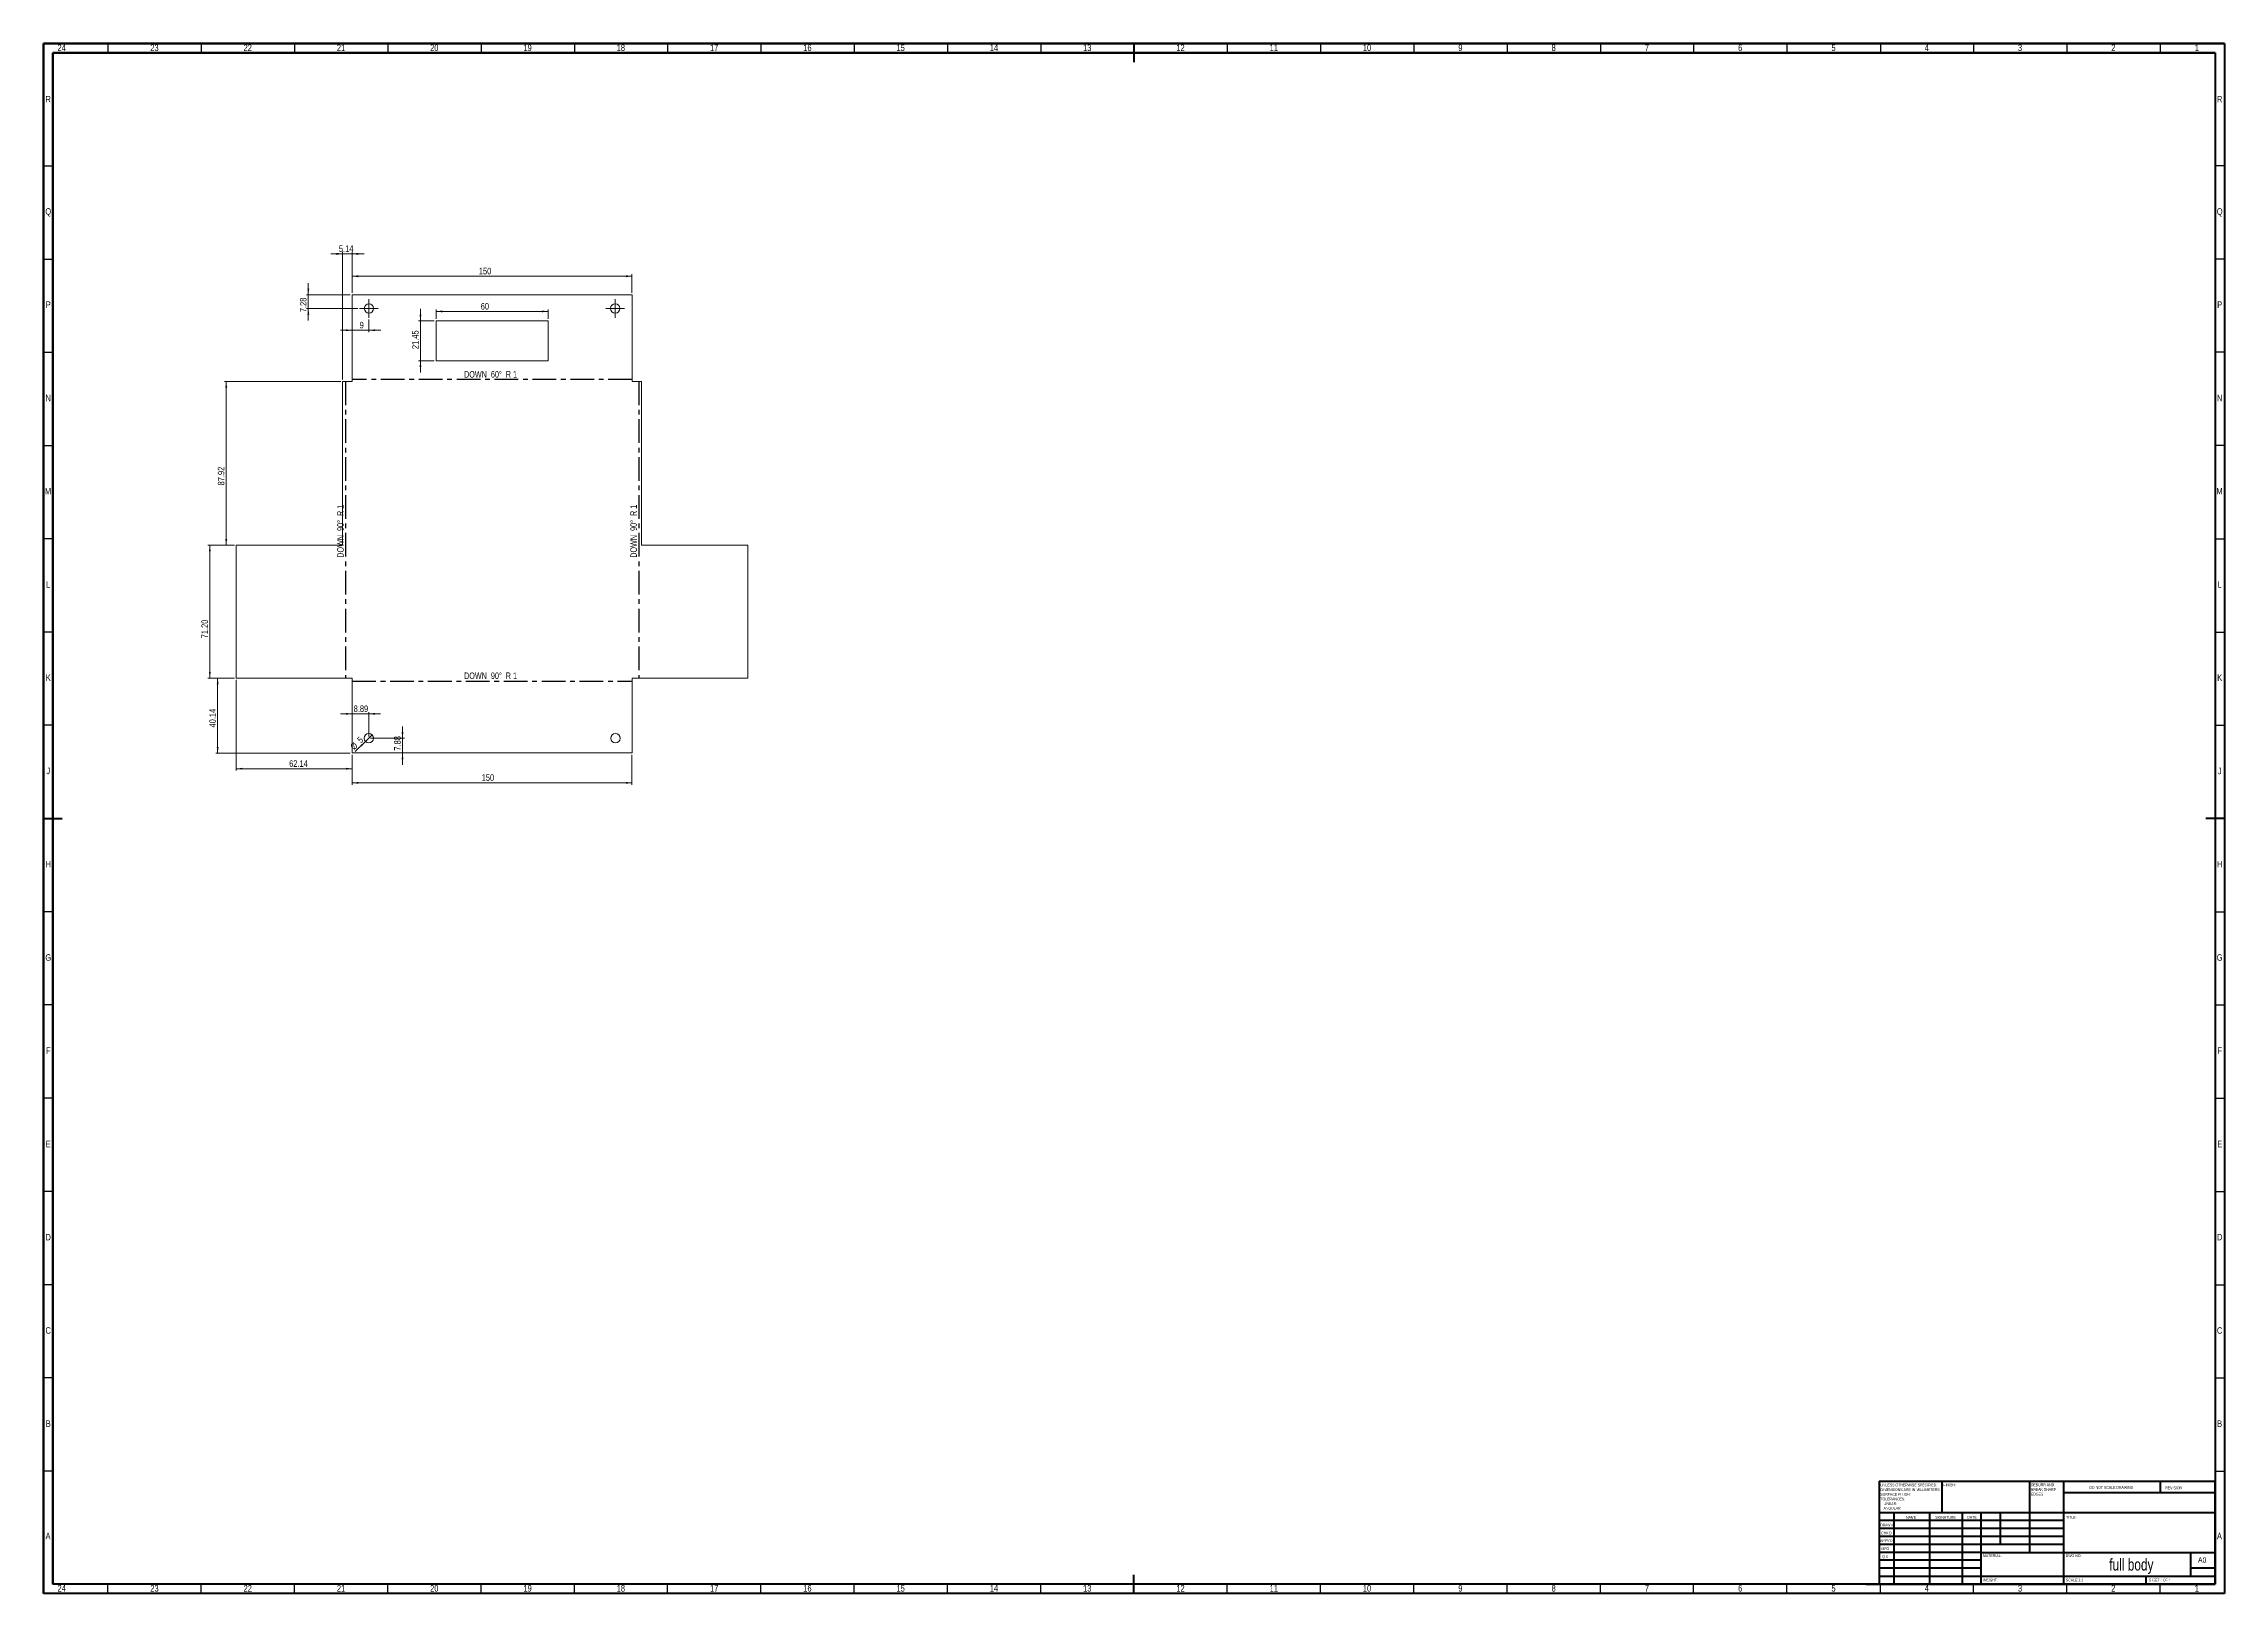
# Paper-space layout 'Sheet4' of a CAD drawing. Header units: millimetres. Extents: x 15 to 1184, y 5 to 836.
import ezdxf

# ---------------------------------------------------------------- set-up
doc = ezdxf.new("R2010")
doc.units = ezdxf.units.MM
doc.linetypes.add('CENTERX2', pattern=[20.32, 12.7, -2.54, 2.54, -2.54])
doc.styles.add('SLDTEXTSTYLE0', font='TXT', dxfattribs={"width": 0.75})
doc.styles.add('SLDTEXTSTYLE1', font='TXT', dxfattribs={"width": 0.686449})
doc.styles.add('SLDTEXTSTYLE2', font='TXT', dxfattribs={"width": 0.6875})
doc.styles.add('SLDTEXTSTYLE4', font='TXT', dxfattribs={"width": 0.660714})
doc.dimstyles.new('SLDDIMSTYLE1', dxfattribs={"dimtxt": 3.5, "dimasz": 3.302, "dimexe": 0, "dimexo": 0.0625, "dimgap": 0.875, "dimtad": 1, "dimrnd": 1e-09, "dimzin": 12, "dimdsep": 46, "dimtxsty": 'SLDTEXTSTYLE0', "dimsah": 1, "dimcen": 0.09, "dimadec": 0, "dimazin": 3, "dimtfac": 1, "dimtofl": 0, "dimtmove": 0, "dimatfit": 3, "dimfxl": 1, "dimfrac": 2, "dimtolj": 1, "dimtzin": 12, "dimarcsym": 0})
doc.dimstyles.new('SLDDIMSTYLE2', dxfattribs={"dimtxt": 3.5, "dimasz": 3.302, "dimexe": 0, "dimexo": 0.0625, "dimgap": 0.875, "dimtad": 1, "dimrnd": 1e-09, "dimzin": 12, "dimdsep": 46, "dimtxsty": 'SLDTEXTSTYLE0', "dimsah": 1, "dimcen": 0.09, "dimadec": 0, "dimazin": 3, "dimtfac": 1, "dimtmove": 0, "dimatfit": 0, "dimfxl": 1, "dimfrac": 2, "dimtolj": 1, "dimtzin": 12, "dimarcsym": 0})
doc.dimstyles.new('SLDDIMSTYLE3', dxfattribs={"dimtxt": 3.5, "dimasz": 3.302, "dimexe": 0, "dimexo": 0.0625, "dimgap": 0.875, "dimtad": 1, "dimrnd": 1e-09, "dimzin": 12, "dimdsep": 46, "dimtxsty": 'SLDTEXTSTYLE0', "dimblk1": 'NONE', "dimsah": 1, "dimcen": 0, "dimadec": 0, "dimazin": 3, "dimtfac": 1, "dimtmove": 0, "dimatfit": 3, "dimldrblk": 'NONE', "dimfxl": 1, "dimfrac": 2, "dimtolj": 1, "dimtzin": 12, "dimarcsym": 0})
doc.dimstyles.new('SLDDIMSTYLE5', dxfattribs={"dimtxt": 3.5, "dimasz": 3.302, "dimexe": 0, "dimexo": 0.0625, "dimgap": 0.875, "dimtad": 1, "dimrnd": 1e-09, "dimzin": 4, "dimdsep": 46, "dimtxsty": 'SLDTEXTSTYLE0', "dimsah": 1, "dimcen": 0.09, "dimadec": 0, "dimazin": 1, "dimtfac": 1, "dimtofl": 0, "dimtmove": 0, "dimatfit": 3, "dimfxl": 1, "dimfrac": 2, "dimtolj": 1, "dimtzin": 12, "dimarcsym": 0})

# ---------------------------------------------------------------- blocks, each defined once
blk = doc.blocks.new('SW_NOTE_6')
at = {"color": 0, "linetype": 'Continuous', "lineweight": 0, "char_height": 1.5, "attachment_point": 1, "style": 'SLDTEXTSTYLE0'}
for s, insert in [('UNLESS OTHERWISE SPECIFIED:', (0, 1.9)), ('TOLERANCES:', (0, -5.6)), ('DIMENSIONS ARE IN MILLIMETERS', (0, -0.6)), ('SURFACE FINISH:', (0, -3.1)), ('ANGULAR:', (1.7, -10.6)), ('LINEAR:', (1.7, -8.1))]:
    blk.add_mtext(s, dxfattribs=dict(at, insert=insert))
blk = doc.blocks.new('SW_NOTE_7')
at = {"color": 0, "linetype": 'Continuous', "lineweight": 0, "char_height": 1.5, "attachment_point": 1, "style": 'SLDTEXTSTYLE0'}
for s, insert in [('DEBURR AND', (0, 1.9)), ('BREAK SHARP', (0, -0.6)), ('EDGES', (0, -3.1))]:
    blk.add_mtext(s, dxfattribs=dict(at, insert=insert))
blk = doc.blocks.new('_D_38')
at = {"color": 7, "linetype": 'Continuous', "lineweight": 0}
for p, q in [((180.4, 454.6), (180.4, 438.6)), ((330.4, 454.6), (330.4, 438.6)), ((330.4, 439.6), (180.4, 439.6))]:
    blk.add_line(p, q, dxfattribs=at)
for points in [[(180.4, 439.6), (183.7, 439.1), (183.7, 440.1)], [(330.4, 439.6), (327.1, 440.1), (327.1, 439.1)]]:
    blk.add_solid(points, dxfattribs=at)
at = {"color": 7, "linetype": 'Continuous', "lineweight": 0, "insert": (249.8, 444.2), "char_height": 3.5, "attachment_point": 1, "style": 'SLDTEXTSTYLE0'}
blk.add_mtext('150', dxfattribs=at)
blk = doc.blocks.new('_D_39')
at = {"color": 7, "linetype": 'Continuous', "lineweight": 0}
for p, q in [((117.3, 495.8), (107.3, 495.8)), ((108.3, 455.6), (108.3, 495.8)), ((179.4, 455.6), (107.3, 455.6))]:
    blk.add_line(p, q, dxfattribs=at)
for points in [[(108.3, 495.8), (107.8, 492.5), (108.8, 492.5)], [(108.3, 455.6), (108.8, 458.9), (107.8, 458.9)]]:
    blk.add_solid(points, dxfattribs=at)
at = {"color": 7, "linetype": 'Continuous', "lineweight": 0, "insert": (103.8, 469.3), "char_height": 3.5, "attachment_point": 1, "rotation": 90, "style": 'SLDTEXTSTYLE0'}
blk.add_mtext('40.14', dxfattribs=at)
blk = doc.blocks.new('_D_40')
at = {"color": 7, "linetype": 'Continuous', "lineweight": 0}
for p, q in [((117.3, 567), (103.1, 567)), ((104.1, 495.8), (104.1, 567)), ((117.3, 495.8), (103.1, 495.8))]:
    blk.add_line(p, q, dxfattribs=at)
for points in [[(104.1, 567), (103.6, 563.7), (104.6, 563.7)], [(104.1, 495.8), (104.6, 499.1), (103.6, 499.1)]]:
    blk.add_solid(points, dxfattribs=at)
at = {"color": 7, "linetype": 'Continuous', "lineweight": 0, "insert": (99.6, 517.1), "char_height": 3.5, "attachment_point": 1, "rotation": 90, "style": 'SLDTEXTSTYLE0'}
blk.add_mtext('71.20', dxfattribs=at)
blk = doc.blocks.new('_D_41')
at = {"color": 7, "linetype": 'Continuous', "lineweight": 0}
for p, q in [((174.3, 654.9), (111.9, 654.9)), ((112.9, 654.9), (112.9, 567)), ((117.3, 567), (111.9, 567))]:
    blk.add_line(p, q, dxfattribs=at)
for points in [[(112.9, 654.9), (112.4, 651.6), (113.4, 651.6)], [(112.9, 567), (113.4, 570.3), (112.4, 570.3)]]:
    blk.add_solid(points, dxfattribs=at)
at = {"color": 7, "linetype": 'Continuous', "lineweight": 0, "insert": (108.4, 599.1), "char_height": 3.5, "attachment_point": 1, "rotation": 90, "style": 'SLDTEXTSTYLE0'}
blk.add_mtext('87.92', dxfattribs=at)
blk = doc.blocks.new('_D_42')
at = {"color": 7, "linetype": 'Continuous', "lineweight": 0}
for p, q in [((118.3, 494.8), (118.3, 446.2)), ((118.3, 447.2), (180.4, 447.2)), ((180.4, 454.6), (180.4, 446.2))]:
    blk.add_line(p, q, dxfattribs=at)
for points in [[(118.3, 447.2), (121.6, 446.7), (121.6, 447.7)], [(180.4, 447.2), (177.1, 447.7), (177.1, 446.7)]]:
    blk.add_solid(points, dxfattribs=at)
at = {"color": 7, "linetype": 'Continuous', "lineweight": 0, "insert": (146.6, 451.7), "char_height": 3.5, "attachment_point": 1, "style": 'SLDTEXTSTYLE0'}
blk.add_mtext('62.14', dxfattribs=at)
blk = doc.blocks.new('_D_43')
at = {"color": 7, "linetype": 'Continuous', "lineweight": 0}
for p, q in [((175.3, 723.3), (168.9, 723.3)), ((175.3, 655.9), (175.3, 724.3)), ((175.3, 723.3), (180.4, 723.3)), ((180.4, 702.3), (180.4, 724.3)), ((180.4, 723.3), (186.8, 723.3))]:
    blk.add_line(p, q, dxfattribs=at)
for points in [[(175.3, 723.3), (172, 723.8), (172, 722.7)], [(180.4, 723.3), (183.7, 722.7), (183.7, 723.8)]]:
    blk.add_solid(points, dxfattribs=at)
at = {"color": 7, "linetype": 'Continuous', "lineweight": 0, "insert": (173.3, 727.8), "char_height": 3.5, "attachment_point": 1, "style": 'SLDTEXTSTYLE0'}
blk.add_mtext('5.14', dxfattribs=at)
blk = doc.blocks.new('_D_44')
at = {"color": 7, "linetype": 'Continuous', "lineweight": 0}
for p, q in [((180.4, 702.3), (180.4, 712.3)), ((180.4, 711.3), (330.4, 711.3)), ((330.4, 702.3), (330.4, 712.3))]:
    blk.add_line(p, q, dxfattribs=at)
for points in [[(180.4, 711.3), (183.7, 710.7), (183.7, 711.8)], [(330.4, 711.3), (327.1, 711.8), (327.1, 710.7)]]:
    blk.add_solid(points, dxfattribs=at)
at = {"color": 7, "linetype": 'Continuous', "lineweight": 0, "insert": (248.3, 715.8), "char_height": 3.5, "attachment_point": 1, "style": 'SLDTEXTSTYLE0'}
blk.add_mtext('150', dxfattribs=at)
blk = doc.blocks.new('_D_45')
at = {"color": 7, "linetype": 'Continuous', "lineweight": 0}
for p, q in [((225.4, 688.4), (225.4, 693.4)), ((225.4, 692.4), (285.4, 692.4)), ((285.4, 688.4), (285.4, 693.4))]:
    blk.add_line(p, q, dxfattribs=at)
for points in [[(225.4, 692.4), (228.7, 691.9), (228.7, 692.9)], [(285.4, 692.4), (282.1, 692.9), (282.1, 691.9)]]:
    blk.add_solid(points, dxfattribs=at)
at = {"color": 7, "linetype": 'Continuous', "lineweight": 0, "insert": (249.3, 696.9), "char_height": 3.5, "attachment_point": 1, "style": 'SLDTEXTSTYLE0'}
blk.add_mtext('60', dxfattribs=at)
blk = doc.blocks.new('_D_46')
at = {"color": 7, "linetype": 'Continuous', "lineweight": 0}
for p, q in [((217, 687.4), (217, 693.8)), ((224.4, 687.4), (216, 687.4)), ((217, 687.4), (217, 665.9)), ((224.4, 665.9), (216, 665.9)), ((217, 665.9), (217, 659.6))]:
    blk.add_line(p, q, dxfattribs=at)
for points in [[(217, 687.4), (217.5, 690.7), (216.5, 690.7)], [(217, 665.9), (216.5, 662.6), (217.5, 662.6)]]:
    blk.add_solid(points, dxfattribs=at)
at = {"color": 7, "linetype": 'Continuous', "lineweight": 0, "insert": (212.5, 672.2), "char_height": 3.5, "attachment_point": 1, "rotation": 90, "style": 'SLDTEXTSTYLE0'}
blk.add_mtext('21.45', dxfattribs=at)
blk = doc.blocks.new('_D_47')
at = {"color": 7, "linetype": 'Continuous', "lineweight": 0}
for p, q in [((156.9, 701.3), (156.9, 707.6)), ((179.4, 701.3), (155.9, 701.3)), ((183.4, 694), (155.9, 694)), ((156.9, 694), (156.9, 701.3)), ((156.9, 694), (156.9, 687.6))]:
    blk.add_line(p, q, dxfattribs=at)
for points in [[(156.9, 701.3), (157.4, 704.6), (156.4, 704.6)], [(156.9, 694), (156.4, 690.7), (157.4, 690.7)]]:
    blk.add_solid(points, dxfattribs=at)
at = {"color": 7, "linetype": 'Continuous', "lineweight": 0, "insert": (152.4, 692), "char_height": 3.5, "attachment_point": 1, "rotation": 90, "style": 'SLDTEXTSTYLE0'}
blk.add_mtext('7.28', dxfattribs=at)
blk = doc.blocks.new('_D_48')
at = {"color": 7, "linetype": 'Continuous', "lineweight": 0}
for p, q in [((180.4, 682.3), (174.1, 682.3)), ((180.4, 682.3), (189.4, 682.3)), ((189.4, 688), (189.4, 681.3)), ((189.4, 682.3), (195.8, 682.3))]:
    blk.add_line(p, q, dxfattribs=at)
for points in [[(180.4, 682.3), (177.1, 682.8), (177.1, 681.8)], [(189.4, 682.3), (192.7, 681.8), (192.7, 682.8)]]:
    blk.add_solid(points, dxfattribs=at)
at = {"color": 7, "linetype": 'Continuous', "lineweight": 0, "insert": (184.4, 686.8), "char_height": 3.5, "attachment_point": 1, "style": 'SLDTEXTSTYLE0'}
blk.add_mtext('9', dxfattribs=at)
blk = doc.blocks.new('_D_49')
at = {"color": 7, "linetype": 'Continuous', "lineweight": 0}
for q in [(182, 456.4), (191.1, 465.3)]:
    blk.add_line((187.5, 461.8), q, dxfattribs=at)
blk.add_solid([(187.5, 461.8), (184.8, 459.8), (185.5, 459.1)], dxfattribs=at)
at = {"color": 7, "linetype": 'Continuous', "lineweight": 0, "char_height": 3.5, "attachment_point": 1, "rotation": 44.4263, "style": 'SLDTEXTSTYLE0'}
for s, insert in [('%%c', (179, 459.5)), ('5', (182.7, 463.2))]:
    blk.add_mtext(s, dxfattribs=dict(at, insert=insert))
blk = doc.blocks.new('_NONE')
blk = doc.blocks.new('_D_50')
at = {"color": 7, "linetype": 'Continuous', "lineweight": 0}
for p, q in [((180.4, 476.6), (174.1, 476.6)), ((189.3, 476.6), (180.4, 476.6)), ((189.3, 464.5), (189.3, 477.6)), ((189.3, 476.6), (195.6, 476.6))]:
    blk.add_line(p, q, dxfattribs=at)
for points in [[(180.4, 476.6), (177.1, 477.1), (177.1, 476.1)], [(189.3, 476.6), (192.6, 476.1), (192.6, 477.1)]]:
    blk.add_solid(points, dxfattribs=at)
at = {"color": 7, "linetype": 'Continuous', "lineweight": 0, "insert": (181.2, 481.1), "char_height": 3.5, "attachment_point": 1, "style": 'SLDTEXTSTYLE0'}
blk.add_mtext('8.89', dxfattribs=at)
blk = doc.blocks.new('_D_51')
at = {"color": 7, "linetype": 'Continuous', "lineweight": 0}
for p, q in [((207.4, 463.5), (207.4, 469.9)), ((190.3, 463.5), (208.4, 463.5)), ((207.4, 463.5), (207.4, 455.6)), ((207.4, 455.6), (207.4, 449.3))]:
    blk.add_line(p, q, dxfattribs=at)
for points in [[(207.4, 463.5), (207.9, 466.8), (206.9, 466.8)], [(207.4, 455.6), (206.9, 452.3), (207.9, 452.3)]]:
    blk.add_solid(points, dxfattribs=at)
at = {"color": 7, "linetype": 'Continuous', "lineweight": 0, "insert": (202.9, 456.9), "char_height": 3.5, "attachment_point": 1, "rotation": 90, "style": 'SLDTEXTSTYLE0'}
blk.add_mtext('7.88', dxfattribs=at)
blk = doc.blocks.new('SW_CENTERMARKSYMBOL_5')
at = {"color": 0, "linetype": 'Continuous', "lineweight": 0}
for p, q in [((-2.5, 0), (-5, 0)), ((0, 0), (-2.5, 0)), ((0, 2.5), (0, 5)), ((0, 0), (0, 2.5)), ((0, 0), (0, -2.5)), ((0, 0), (2.5, 0)), ((2.5, 0), (5, 0)), ((0, -2.5), (0, -5))]:
    blk.add_line(p, q, dxfattribs=at)
blk = doc.blocks.new('SW_CENTERMARKSYMBOL_6')
at = {"color": 0, "linetype": 'Continuous', "lineweight": 0}
for p, q in [((-2.5, 0), (-5, 0)), ((0, 0), (-2.5, 0)), ((0, 2.5), (0, 5)), ((0, 0), (0, 2.5)), ((0, 0), (0, -2.5)), ((0, 0), (2.5, 0)), ((2.5, 0), (5, 0)), ((0, -2.5), (0, -5))]:
    blk.add_line(p, q, dxfattribs=at)

psp = doc.layouts.new('Sheet4')

# ---------------------------------------------------------------- linework, layer by layer
at = {"color": 7, "linetype": 'Continuous', "lineweight": 60}
for p, q in [((15, 836), (1184, 836)), ((15, 5), (15, 836)), ((15, 836), (15, 5)), ((1184, 836), (15, 836)), ((20, 831), (1179, 831)), ((20, 10), (20, 831)), ((20, 831), (20, 10)), ((1179, 831), (20, 831)), ((599.5, 836), (599.5, 826)), ((599.5, 836), (599.5, 826)), ((1179, 831), (1179, 10)), ((1184, 836), (1184, 5)), ((15, 420.5), (25, 420.5)), ((15, 420.5), (25, 420.5)), ((1184, 420.5), (1174, 420.5)), ((1179, 10), (1179, 65.25)), ((1179, 65.25), (1179, 10)), ((599.5, 5), (599.5, 15)), ((1184, 5), (15, 5)), ((1179, 10), (20, 10)), ((991.8, 10), (1179, 10))]:
    psp.add_line(p, q, dxfattribs=at)
at = {"color": 7, "linetype": 'Continuous', "lineweight": 30}
for p, q in [((49.5, 836), (49.5, 831)), ((99.5, 836), (99.5, 831)), ((149.5, 836), (149.5, 831)), ((199.5, 836), (199.5, 831)), ((249.5, 836), (249.5, 831)), ((299.5, 836), (299.5, 831)), ((349.5, 836), (349.5, 831)), ((399.5, 836), (399.5, 831)), ((449.5, 836), (449.5, 831)), ((499.5, 836), (499.5, 831)), ((549.5, 836), (549.5, 831)), ((649.5, 836), (649.5, 831)), ((699.5, 836), (699.5, 831)), ((749.5, 836), (749.5, 831)), ((799.5, 836), (799.5, 831)), ((849.5, 836), (849.5, 831)), ((899.5, 836), (899.5, 831)), ((949.5, 836), (949.5, 831)), ((999.6, 836), (999.6, 831)), ((1049.5, 836), (1049.5, 831)), ((1099.5, 836), (1099.5, 831)), ((1149.5, 836), (1149.5, 831)), ((15, 770.5), (20, 770.5)), ((1184, 770.5), (1179, 770.5)), ((15, 720.5), (20, 720.5)), ((1184, 720.5), (1179, 720.5)), ((15, 670.5), (20, 670.5)), ((1184, 670.5), (1179, 670.5)), ((15, 620.5), (20, 620.5)), ((1184, 620.5), (1179, 620.5)), ((20, 570.5), (15, 570.5)), ((1179, 570.5), (1184, 570.5)), ((20, 520.5), (15, 520.5)), ((1179, 520.5), (1184, 520.5)), ((20, 470.5), (15, 470.5)), ((1179, 470.5), (1184, 470.5)), ((20, 370.5), (15, 370.5)), ((1179, 370.5), (1184, 370.5)), ((20, 320.5), (15, 320.5)), ((1179, 320.5), (1184, 320.5)), ((20, 270.5), (15, 270.5)), ((1179, 270.5), (1184, 270.5)), ((20, 220.5), (15, 220.5)), ((1179, 220.5), (1184, 220.5)), ((20, 170.5), (15, 170.5)), ((1179, 170.5), (1184, 170.5)), ((20, 120.5), (15, 120.5)), ((1179, 120.5), (1184, 120.5)), ((20, 70.5), (15, 70.5)), ((1179, 70.5), (1184, 70.5)), ((49.5, 5), (49.5, 10)), ((99.5, 5), (99.5, 10)), ((149.5, 5), (149.5, 10)), ((199.5, 5), (199.5, 10)), ((249.5, 5), (249.5, 10)), ((299.5, 5), (299.5, 10)), ((349.5, 5), (349.5, 10)), ((399.5, 5), (399.5, 10)), ((449.5, 5), (449.5, 10)), ((499.5, 5), (499.5, 10)), ((549.5, 5), (549.5, 10)), ((649.5, 5), (649.5, 10)), ((699.5, 5), (699.5, 10)), ((749.5, 5), (749.5, 10)), ((799.5, 5), (799.5, 10)), ((849.5, 5), (849.5, 10)), ((899.5, 5), (899.5, 10)), ((949.5, 5), (949.5, 10)), ((999.6, 5), (999.6, 10)), ((1049.5, 5), (1049.5, 10)), ((1099.5, 5), (1099.5, 10)), ((1149.5, 5), (1149.5, 10))]:
    psp.add_line(p, q, dxfattribs=at)
at = {"color": 7, "linetype": 'Continuous', "lineweight": 15}
for p, q in [((180.407, 654.895), (180.407, 701.257)), ((180.407, 701.257), (330.407, 701.257)), ((330.407, 701.257), (330.407, 654.895)), ((225.407, 687.401), (225.407, 665.946)), ((225.407, 687.401), (285.407, 687.401)), ((285.407, 687.401), (285.407, 665.946)), ((175.265, 654.895), (175.265, 566.977)), ((175.265, 654.895), (180.407, 654.895)), ((225.407, 665.946), (285.407, 665.946)), ((335.548, 654.895), (330.407, 654.895)), ((335.548, 654.895), (335.548, 566.977)), ((118.265, 495.782), (118.265, 566.977)), ((175.265, 566.977), (118.265, 566.977)), ((335.548, 566.977), (392.548, 566.977)), ((392.548, 566.977), (392.548, 495.782)), ((118.265, 495.782), (180.407, 495.782)), ((180.407, 455.64), (180.407, 495.782)), ((392.548, 495.782), (330.407, 495.782)), ((330.407, 495.782), (330.407, 455.64)), ((330.407, 455.64), (180.407, 455.64))]:
    psp.add_line(p, q, dxfattribs=at)
at = {"color": 7, "linetype": 'CENTERX2'}
for p, q in [((176.836, 654.895), (176.836, 495.782)), ((330.407, 655.942), (180.407, 655.942)), ((333.977, 654.895), (333.977, 495.782)), ((180.407, 494.211), (330.407, 494.211))]:
    psp.add_line(p, q, dxfattribs=at)
at = {"color": 7, "linetype": 'Continuous', "lineweight": 40}
for p, q in [((999, 65.25), (1179, 65.25)), ((999, 65.25), (999, 10)), ((1032.8, 48.25), (1032.8, 65.25)), ((1079.6, 65.25), (1079.6, 27)), ((1097.8, 65.25), (1097.8, 10)), ((1179, 58.875), (1097.8, 58.875)), ((1149.8, 58.875), (1149.8, 65.25)), ((1179, 48.25), (999, 48.25)), ((1006.8, 48.25), (1006.8, 10)), ((1025.991, 48.25), (1025.991, 10)), ((1043.399, 48.25), (1043.399, 10)), ((1053.6, 10), (1053.6, 48.25)), ((1064, 31.25), (1064, 48.25)), ((1097.8, 44), (999, 44)), ((1097.8, 39.75), (999, 39.75)), ((1097.8, 35.5), (999, 35.5)), ((1097.8, 31.25), (999, 31.25)), ((1053.6, 27), (999, 27)), ((1053.6, 27), (1179, 27)), ((1166, 14.25), (1166, 27)), ((1053.6, 22.75), (999, 22.75)), ((1053.6, 18.5), (999, 18.5)), ((999, 14.25), (1179, 14.25)), ((1142, 10), (1142, 14.25)), ((1179, 18.5), (1166, 18.5))]:
    psp.add_line(p, q, dxfattribs=at)
at = {"color": 7, "linetype": 'Continuous', "lineweight": 15}
for centre in [(189.407, 693.977), (321.407, 693.977), (189.297, 463.52), (321.517, 463.52)]:
    psp.add_circle(centre, 2.5, dxfattribs=at)

# ---------------------------------------------------------------- block references
at = {"color": 7, "linetype": 'Continuous', "lineweight": 0}
for name, p in [('SW_CENTERMARKSYMBOL_6', (189.407, 693.977)), ('SW_CENTERMARKSYMBOL_5', (321.407, 693.977)), ('SW_NOTE_6', (999.594, 61.987)), ('SW_NOTE_7', (1080.309, 62.069))]:
    psp.add_blockref(name, p, dxfattribs=at)

# ---------------------------------------------------------------- texts
for s, insert, char_height, attachment_point, style in [('24', (24.68, 835.532), 3.5, 2, 'SLDTEXTSTYLE0'), ('23', (74.43, 835.532), 3.5, 2, 'SLDTEXTSTYLE0'), ('22', (124.43, 835.532), 3.5, 2, 'SLDTEXTSTYLE0'), ('21', (174.43, 835.532), 3.5, 2, 'SLDTEXTSTYLE0'), ('20', (224.43, 835.532), 3.5, 2, 'SLDTEXTSTYLE0'), ('19', (274.43, 835.532), 3.5, 2, 'SLDTEXTSTYLE0'), ('18', (324.43, 835.532), 3.5, 2, 'SLDTEXTSTYLE0'), ('17', (374.43, 835.532), 3.5, 2, 'SLDTEXTSTYLE0'), ('16', (424.43, 835.532), 3.5, 2, 'SLDTEXTSTYLE0'), ('15', (474.43, 835.532), 3.5, 2, 'SLDTEXTSTYLE0'), ('14', (524.43, 835.532), 3.5, 2, 'SLDTEXTSTYLE0'), ('13', (574.43, 835.532), 3.5, 2, 'SLDTEXTSTYLE0'), ('12', (624.43, 835.532), 3.5, 2, 'SLDTEXTSTYLE0'), ('11', (674.43, 835.532), 3.5, 2, 'SLDTEXTSTYLE0'), ('10', (724.43, 835.532), 3.5, 2, 'SLDTEXTSTYLE0'), ('9', (774.465, 835.532), 3.5, 2, 'SLDTEXTSTYLE0'), ('8', (824.465, 835.532), 3.5, 2, 'SLDTEXTSTYLE0'), ('7', (874.465, 835.532), 3.5, 2, 'SLDTEXTSTYLE0'), ('6', (924.465, 835.532), 3.5, 2, 'SLDTEXTSTYLE0'), ('5', (974.465, 835.532), 3.5, 2, 'SLDTEXTSTYLE0'), ('4', (1024.465, 835.532), 3.5, 2, 'SLDTEXTSTYLE0'), ('3', (1074.465, 835.532), 3.5, 2, 'SLDTEXTSTYLE0'), ('2', (1124.465, 835.532), 3.5, 2, 'SLDTEXTSTYLE0'), ('1', (1169.215, 835.532), 3.5, 2, 'SLDTEXTSTYLE0'), ('R', (17.45, 807.976), 3.5, 2, 'SLDTEXTSTYLE0'), ('R', (1181.45, 807.976), 3.5, 2, 'SLDTEXTSTYLE0'), ('Q', (17.491, 747.726), 3.5, 2, 'SLDTEXTSTYLE0'), ('Q', (1181.491, 747.726), 3.5, 2, 'SLDTEXTSTYLE0'), ('P', (17.487, 697.782), 3.5, 2, 'SLDTEXTSTYLE0'), ('P', (1181.487, 697.782), 3.5, 2, 'SLDTEXTSTYLE0'), ('DOWN  60°  R 1', (254.577, 660.407), 3.5, 2, 'SLDTEXTSTYLE4'), ('N', (17.47, 647.726), 3.5, 2, 'SLDTEXTSTYLE0'), ('N', (1181.47, 647.726), 3.5, 2, 'SLDTEXTSTYLE0'), ('M', (17.38, 597.782), 3.5, 2, 'SLDTEXTSTYLE0'), ('M', (1181.38, 597.782), 3.5, 2, 'SLDTEXTSTYLE0'), ('L', (17.462, 547.726), 3.5, 2, 'SLDTEXTSTYLE0'), ('L', (1181.462, 547.726), 3.5, 2, 'SLDTEXTSTYLE0'), ('K', (17.489, 497.782), 3.5, 2, 'SLDTEXTSTYLE0'), ('DOWN  90°  R 1', (254.577, 498.788), 3.5, 2, 'SLDTEXTSTYLE4'), ('K', (1181.489, 497.782), 3.5, 2, 'SLDTEXTSTYLE0'), ('J', (17.468, 447.726), 3.5, 2, 'SLDTEXTSTYLE0'), ('J', (1181.468, 447.726), 3.5, 2, 'SLDTEXTSTYLE0'), ('H', (17.491, 397.782), 3.5, 2, 'SLDTEXTSTYLE0'), ('H', (1181.491, 397.782), 3.5, 2, 'SLDTEXTSTYLE0'), ('G', (17.489, 347.726), 3.5, 2, 'SLDTEXTSTYLE0'), ('G', (1181.489, 347.726), 3.5, 2, 'SLDTEXTSTYLE0'), ('F', (17.464, 297.782), 3.5, 2, 'SLDTEXTSTYLE0'), ('F', (1181.464, 297.782), 3.5, 2, 'SLDTEXTSTYLE0'), ('E', (17.506, 247.726), 3.5, 2, 'SLDTEXTSTYLE0'), ('E', (1181.506, 247.726), 3.5, 2, 'SLDTEXTSTYLE0'), ('D', (17.46, 197.782), 3.5, 2, 'SLDTEXTSTYLE0'), ('D', (1181.46, 197.782), 3.5, 2, 'SLDTEXTSTYLE0'), ('C', (17.464, 147.726), 3.5, 2, 'SLDTEXTSTYLE0'), ('C', (1181.464, 147.726), 3.5, 2, 'SLDTEXTSTYLE0'), ('B', (17.473, 97.782), 3.5, 2, 'SLDTEXTSTYLE0'), ('B', (1181.473, 97.782), 3.5, 2, 'SLDTEXTSTYLE0'), ('FINISH:', (1033.371, 63.919), 1.5, 1, 'SLDTEXTSTYLE0'), ('DO NOT SCALE DRAWING', (1111.615, 62.533), 1.5, 1, 'SLDTEXTSTYLE0'), ('REVISION', (1152.328, 62.335), 1.5, 1, 'SLDTEXTSTYLE0'), ('A', (17.36, 37.476), 3.5, 2, 'SLDTEXTSTYLE0'), ('DRAWN', (999.643, 42.385), 1.5, 1, 'SLDTEXTSTYLE1'), ("CHK'D", (999.939, 38.162), 1.5, 1, 'SLDTEXTSTYLE0'), ('NAME', (1013.322, 46.501), 1.5, 1, 'SLDTEXTSTYLE0'), ('SIGNATURE', (1029.034, 46.562), 1.5, 1, 'SLDTEXTSTYLE0'), ('DATE', (1046.215, 46.576), 1.5, 1, 'SLDTEXTSTYLE0'), ('TITLE:', (1099.09, 46.576), 1.5, 1, 'SLDTEXTSTYLE0'), ('A', (1181.36, 37.476), 3.5, 2, 'SLDTEXTSTYLE0'), ("APPV'D", (999.402, 34.066), 1.5, 1, 'SLDTEXTSTYLE0'), ('MFG', (1000.124, 29.716), 1.5, 1, 'SLDTEXTSTYLE0'), ('Q.A', (1000.509, 25.505), 1.5, 1, 'SLDTEXTSTYLE0'), ('MATERIAL:', (1054.646, 25.986), 1.5, 1, 'SLDTEXTSTYLE0'), ('DWG NO.', (1098.953, 25.986), 1.5, 1, 'SLDTEXTSTYLE0'), ('full body', (1134.13, 23.607), 6.35, 2, 'SLDTEXTSTYLE0'), ('A0', (1169.871, 24.406), 2.9104, 1, 'SLDTEXTSTYLE0'), ('WEIGHT:', (1054.618, 12.949), 1.4986, 1, 'SLDTEXTSTYLE0'), ('SCALE:1:1', (1099.074, 12.9), 1.5, 1, 'SLDTEXTSTYLE0'), ('SHEET 4 OF 4', (1143.478, 12.9), 1.5, 1, 'SLDTEXTSTYLE2'), ('24', (24.68, 9.476), 3.5, 2, 'SLDTEXTSTYLE0'), ('23', (74.43, 9.476), 3.5, 2, 'SLDTEXTSTYLE0'), ('22', (124.43, 9.476), 3.5, 2, 'SLDTEXTSTYLE0'), ('21', (174.43, 9.476), 3.5, 2, 'SLDTEXTSTYLE0'), ('20', (224.43, 9.476), 3.5, 2, 'SLDTEXTSTYLE0'), ('19', (274.43, 9.476), 3.5, 2, 'SLDTEXTSTYLE0'), ('18', (324.43, 9.476), 3.5, 2, 'SLDTEXTSTYLE0'), ('17', (374.43, 9.476), 3.5, 2, 'SLDTEXTSTYLE0'), ('16', (424.43, 9.476), 3.5, 2, 'SLDTEXTSTYLE0'), ('15', (474.43, 9.476), 3.5, 2, 'SLDTEXTSTYLE0'), ('14', (524.43, 9.476), 3.5, 2, 'SLDTEXTSTYLE0'), ('13', (574.43, 9.476), 3.5, 2, 'SLDTEXTSTYLE0'), ('12', (624.43, 9.476), 3.5, 2, 'SLDTEXTSTYLE0'), ('11', (674.43, 9.476), 3.5, 2, 'SLDTEXTSTYLE0'), ('10', (724.43, 9.476), 3.5, 2, 'SLDTEXTSTYLE0'), ('9', (774.465, 9.476), 3.5, 2, 'SLDTEXTSTYLE0'), ('8', (824.465, 9.476), 3.5, 2, 'SLDTEXTSTYLE0'), ('7', (874.465, 9.476), 3.5, 2, 'SLDTEXTSTYLE0'), ('6', (924.465, 9.476), 3.5, 2, 'SLDTEXTSTYLE0'), ('5', (974.465, 9.476), 3.5, 2, 'SLDTEXTSTYLE0'), ('4', (1024.465, 9.476), 3.5, 2, 'SLDTEXTSTYLE0'), ('3', (1074.465, 9.476), 3.5, 2, 'SLDTEXTSTYLE0'), ('2', (1124.465, 9.476), 3.5, 2, 'SLDTEXTSTYLE0'), ('1', (1169.215, 9.476), 3.5, 2, 'SLDTEXTSTYLE0')]:
    psp.add_mtext(s, dxfattribs=dict(at, insert=insert, char_height=char_height, attachment_point=attachment_point, style=style))
at = {"color": 7, "linetype": 'Continuous', "lineweight": 0, "char_height": 3.5, "attachment_point": 2, "rotation": 90, "style": 'SLDTEXTSTYLE4'}
for insert in [(172.37, 574.508), (329.512, 574.508)]:
    psp.add_mtext('DOWN  90°  R 1', dxfattribs=dict(at, insert=insert))

# ---------------------------------------------------------------- dimensions: what is measured, and where the dimension line sits
at = {"color": 7, "linetype": 'Continuous', "lineweight": 0}
for base, p1, p2, dimstyle, picture, middle in [((180.407, 723.257), (175.265, 654.895), (180.407, 701.257), 'SLDDIMSTYLE2', '_D_43', (177.781, 723.257)), ((330.407, 711.257), (180.407, 701.257), (330.407, 701.257), 'SLDDIMSTYLE1', '_D_44', (252.133, 711.257)), ((189.407, 682.263), (180.407, 701.257), (189.407, 688.977), 'SLDDIMSTYLE2', '_D_48', (185.725, 682.263)), ((285.407, 692.417), (225.407, 687.401), (285.407, 687.401), 'SLDDIMSTYLE1', '_D_45', (251.93, 692.417)), ((180.407, 447.166), (118.265, 495.782), (180.407, 455.64), 'SLDDIMSTYLE1', '_D_42', (152.41, 447.166)), ((180.407, 476.602), (189.297, 463.52), (180.407, 495.782), 'SLDDIMSTYLE2', '_D_50', (185.736, 476.602)), ((180.407, 439.64), (330.407, 455.64), (180.407, 455.64), 'SLDDIMSTYLE1', '_D_38', (253.695, 439.64))]:
    dim = psp.add_linear_dim(base=base, p1=p1, p2=p2, dimstyle=dimstyle, dxfattribs=at)
    dim.commit()
    dim.dimension.update_dxf_attribs({"geometry": picture, "text_midpoint": middle, "dimtype": 160})
for base, p1, p2, dimstyle, picture, middle in [((156.887, 701.257), (184.407, 693.977), (180.407, 701.257), 'SLDDIMSTYLE2', '_D_47', (156.887, 696.479)), ((216.9996, 665.9457), (225.4065, 687.4006), (225.4065, 665.9457), 'SLDDIMSTYLE2', '_D_46', (216.9996, 677.9986)), ((112.874, 566.977), (175.265, 654.895), (118.265, 566.977), 'SLDDIMSTYLE1', '_D_41', (112.874, 604.934)), ((104.0736, 566.9769), (118.2649, 495.7817), (118.2649, 566.9769), 'SLDDIMSTYLE5', '_D_40', (104.0736, 522.9275)), ((108.265, 495.782), (180.407, 455.64), (118.265, 495.782), 'SLDDIMSTYLE1', '_D_39', (108.265, 475.146)), ((207.382, 455.64), (189.297, 463.52), (180.407, 455.64), 'SLDDIMSTYLE2', '_D_51', (207.382, 461.408))]:
    dim = psp.add_linear_dim(base=base, p1=p1, p2=p2, angle=90, dimstyle=dimstyle, dxfattribs=at)
    dim.commit()
    dim.dimension.update_dxf_attribs({"geometry": picture, "text_midpoint": middle, "dimtype": 160})
dim = psp.add_diameter_dim_2p(p1=(191.082, 465.27), p2=(187.511, 461.77), dimstyle='SLDDIMSTYLE3', dxfattribs=at)
dim.commit()
dim.dimension.update_dxf_attribs({"geometry": '_D_49', "text_midpoint": (184.462, 458.781), "dimtype": 163})

doc.saveas('drawing.dxf')
